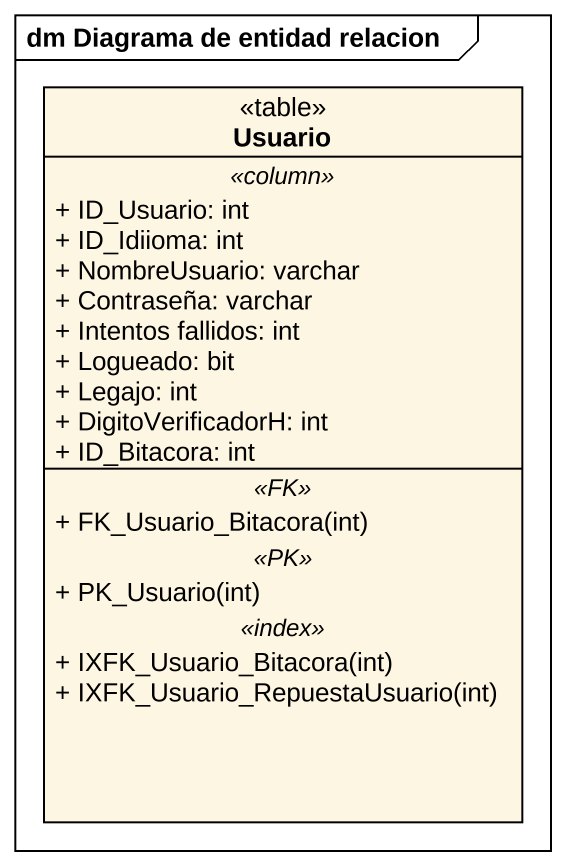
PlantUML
@startuml
mainframe dm Diagrama de entidad relacion
hide circle
hide empty members
skinparam classAttributeIconSize 0
class Usuario <<table>> {
  .. <<column>> ..
  + ID_Usuario: int
  + ID_Idiioma: int
  + NombreUsuario: varchar
  + Contraseña: varchar
  + Intentos fallidos: int
  + Logueado: bit
  + Legajo: int
  + DigitoVerificadorH: int
  + ID_Bitacora: int
  .. <<FK>> ..
  + FK_Usuario_Bitacora(int)
  .. <<PK>> ..
  + PK_Usuario(int)
  .. <<index>> ..
  + IXFK_Usuario_Bitacora(int)
  + IXFK_Usuario_RepuestaUsuario(int)
}
@enduml
